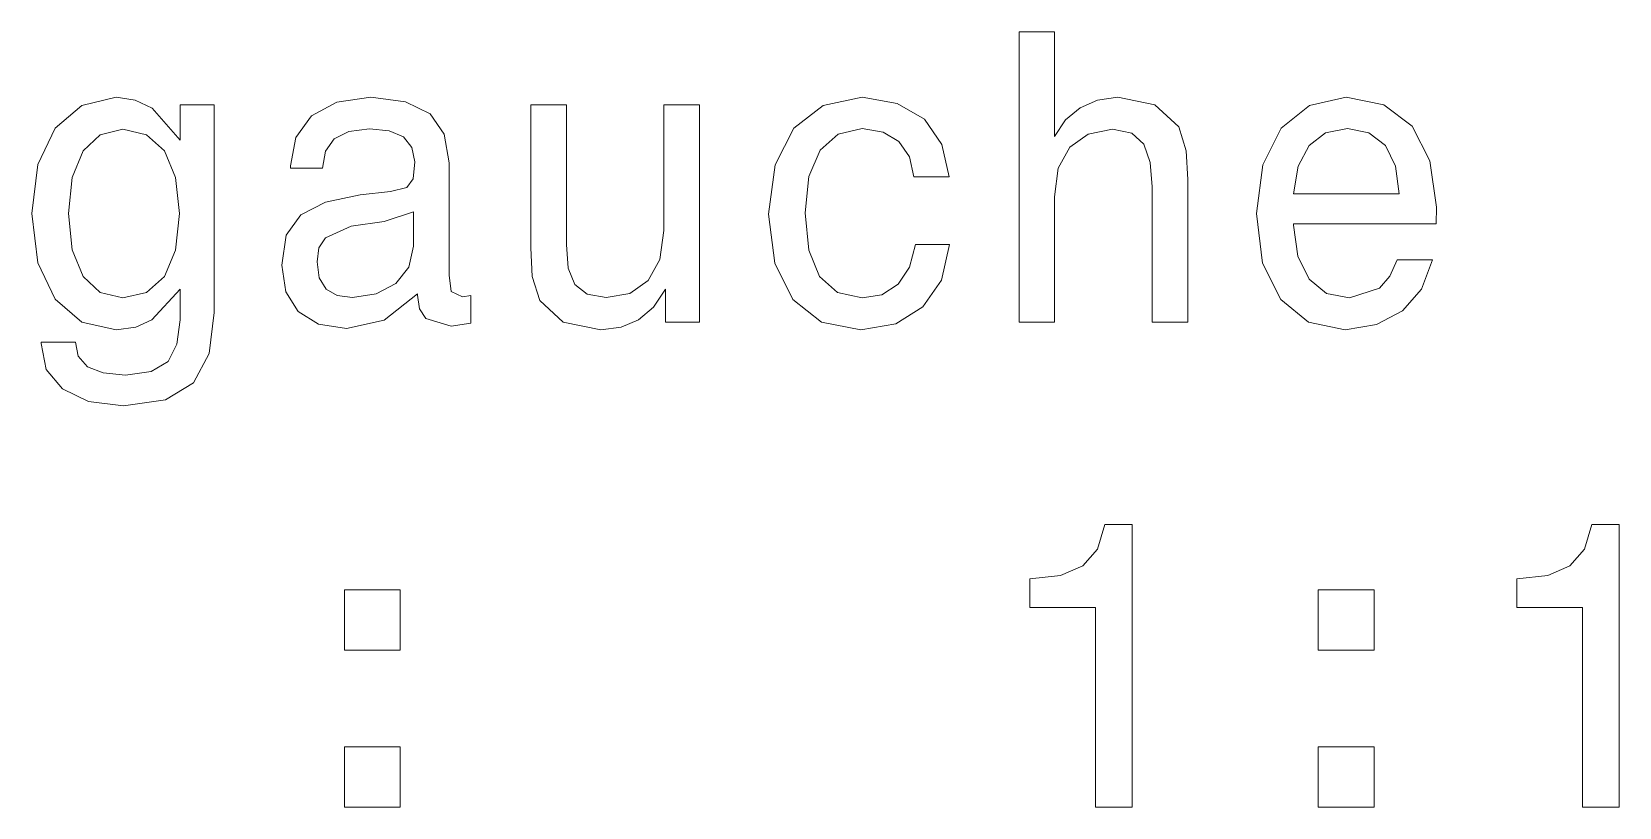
# Model space of a CAD drawing. Extents: x 315 to 857, y 212 to 651.
# Drawn here: x 472.27 to 492.07, y 318.03 to 327.7 of the extents above; entities that cross this region are included whole.
import ezdxf

# ---------------------------------------------------------------- set-up
doc = ezdxf.new("R2010")
doc.units = 0

msp = doc.modelspace()

# ---------------------------------------------------------------- linework, layer by layer
at = {"color": 7, "lineweight": 13}
for points in [[(484.581, 324.079), (485.025, 324.079), (485.025, 325.643), (485.07, 326.001), (485.216, 326.263), (485.443, 326.425), (485.746, 326.485), (485.988, 326.435), (486.139, 326.298), (486.215, 326.072), (486.24, 325.769), (486.24, 324.079), (486.684, 324.079), (486.684, 325.86), (486.664, 326.218), (486.573, 326.515), (486.276, 326.788), (485.812, 326.883), (485.559, 326.848), (485.343, 326.752), (485.161, 326.601), (485.025, 326.394), (485.025, 327.7), (484.581, 327.7)], [(474.545, 324.2), (474.545, 326.788), (474.121, 326.788), (474.121, 326.349), (473.773, 326.747), (473.562, 326.848), (473.325, 326.883), (472.896, 326.783), (472.563, 326.5), (472.346, 326.046), (472.271, 325.436), (472.346, 324.821), (472.563, 324.367), (472.896, 324.079), (473.325, 323.984), (473.567, 324.019), (473.768, 324.11), (474.121, 324.493), (474.121, 324.11), (474.081, 323.807), (473.97, 323.59), (473.758, 323.464), (473.441, 323.419), (473.163, 323.449), (472.966, 323.525), (472.85, 323.656), (472.815, 323.832), (472.386, 323.832), (472.386, 323.812), (472.452, 323.489), (472.654, 323.247), (472.977, 323.091), (473.415, 323.035), (473.94, 323.111), (474.288, 323.323), (474.484, 323.691)], [(477.082, 324.432), (477.082, 324.417), (477.107, 324.246), (477.183, 324.125), (477.5, 324.029), (477.747, 324.069), (477.747, 324.412), (477.642, 324.397), (477.5, 324.463), (477.475, 324.664), (477.475, 326.066), (477.415, 326.425), (477.238, 326.677), (476.93, 326.828), (476.497, 326.883), (476.073, 326.823), (475.76, 326.651), (475.564, 326.384), (475.498, 326.031), (475.498, 326.001), (475.897, 326.001), (475.932, 326.213), (476.043, 326.364), (476.224, 326.455), (476.482, 326.49), (476.729, 326.465), (476.905, 326.389), (477.011, 326.258), (477.046, 326.077), (477.026, 325.865), (476.946, 325.759), (476.744, 325.708), (476.366, 325.668), (475.932, 325.577), (475.624, 325.416), (475.443, 325.164), (475.387, 324.791), (475.438, 324.458), (475.594, 324.211), (475.846, 324.054), (476.194, 323.999), (476.663, 324.105)], [(483.27, 325.89), (483.709, 325.89), (483.618, 326.293), (483.401, 326.611), (483.063, 326.808), (482.624, 326.883), (482.14, 326.783), (481.772, 326.5), (481.54, 326.041), (481.459, 325.426), (481.535, 324.816), (481.762, 324.362), (482.12, 324.079), (482.609, 323.984), (483.043, 324.059), (483.381, 324.271), (483.613, 324.604), (483.714, 325.048), (483.29, 325.048), (483.214, 324.765), (483.073, 324.553), (482.871, 324.422), (482.624, 324.382), (482.317, 324.448), (482.095, 324.649), (481.959, 324.977), (481.913, 325.441), (481.959, 325.895), (482.1, 326.223), (482.327, 326.425), (482.624, 326.495), (482.886, 326.45), (483.083, 326.334), (483.214, 326.142)], [(488.005, 325.305), (489.781, 325.305), (489.786, 325.512), (489.705, 326.092), (489.483, 326.525), (489.13, 326.788), (488.661, 326.883), (488.202, 326.783), (487.849, 326.5), (487.622, 326.041), (487.541, 325.436), (487.617, 324.816), (487.844, 324.362), (488.192, 324.079), (488.646, 323.984), (489.039, 324.049), (489.362, 324.221), (489.599, 324.493), (489.735, 324.856), (489.296, 324.856), (489.206, 324.654), (489.075, 324.503), (488.701, 324.382), (488.414, 324.438), (488.197, 324.614), (488.056, 324.901), (488.005, 325.29)], [(480.597, 326.788), (480.153, 326.788), (480.153, 325.224), (480.103, 324.861), (479.956, 324.599), (479.729, 324.438), (479.432, 324.387), (479.195, 324.427), (479.044, 324.548), (478.958, 324.755), (478.938, 325.048), (478.938, 326.788), (478.494, 326.788), (478.494, 325.007), (478.509, 324.649), (478.605, 324.352), (478.897, 324.079), (479.366, 323.984), (479.618, 324.019), (479.835, 324.11), (480.022, 324.266), (480.173, 324.493), (480.173, 324.079), (480.597, 324.079)], [(472.729, 325.436), (472.775, 325.885), (472.911, 326.218), (473.123, 326.414), (473.405, 326.485), (473.703, 326.414), (473.925, 326.218), (474.061, 325.885), (474.111, 325.436), (474.061, 324.977), (473.925, 324.649), (473.703, 324.448), (473.405, 324.382), (473.123, 324.448), (472.911, 324.649), (472.775, 324.982)], [(488.005, 325.678), (488.061, 326.026), (488.197, 326.283), (488.404, 326.44), (488.676, 326.495), (488.943, 326.44), (489.15, 326.283), (489.276, 326.026), (489.322, 325.678)], [(477.031, 325.028), (476.971, 324.765), (476.809, 324.564), (476.567, 324.432), (476.27, 324.387), (476.078, 324.412), (475.942, 324.493), (475.856, 324.634), (475.831, 324.831), (475.851, 325.007), (475.932, 325.133), (476.255, 325.275), (476.663, 325.335), (477.031, 325.456)], [(485.534, 318.033), (485.993, 318.033), (485.993, 321.558), (485.65, 321.558), (485.559, 321.25), (485.378, 321.043), (485.1, 320.922), (484.717, 320.882), (484.717, 320.524), (485.534, 320.524)], [(491.606, 318.033), (492.065, 318.033), (492.065, 321.558), (491.722, 321.558), (491.631, 321.25), (491.45, 321.043), (491.173, 320.922), (490.789, 320.882), (490.789, 320.524), (491.606, 320.524)], [(476.169, 319.989), (476.865, 319.989), (476.865, 320.741), (476.169, 320.741)], [(488.313, 319.989), (489.009, 319.989), (489.009, 320.741), (488.313, 320.741)], [(476.169, 318.033), (476.865, 318.033), (476.865, 318.784), (476.169, 318.784)], [(488.313, 318.033), (489.009, 318.033), (489.009, 318.784), (488.313, 318.784)]]:
    msp.add_lwpolyline(points, close=True, dxfattribs=at)

doc.saveas('drawing.dxf')
